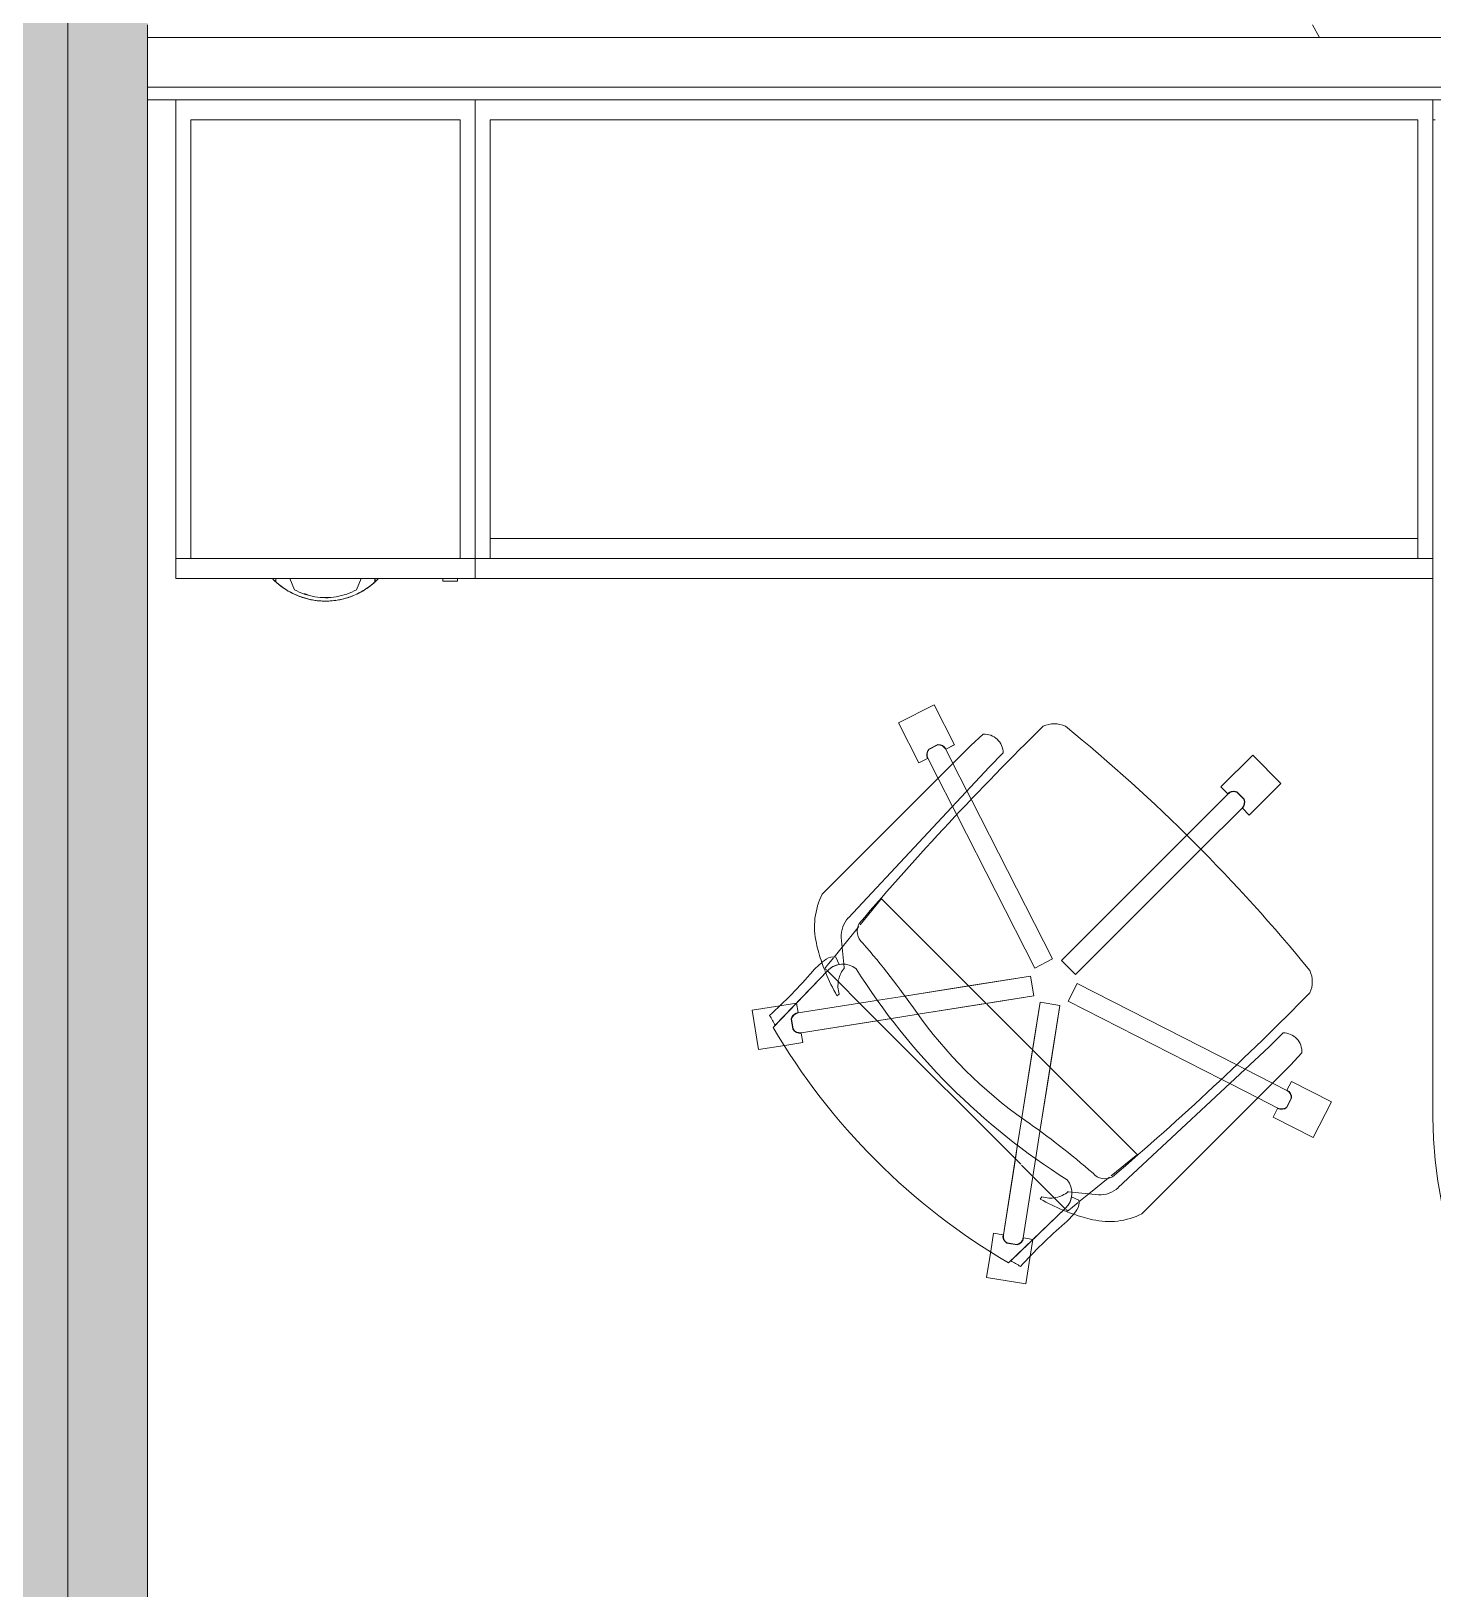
# Model space of a CAD drawing. Header units: inches. Extents: x 920 to 3122, y -545 to 2052.
# Drawn here: x 2492.9 to 2563.2, y 1709.9 to 1787.9 of the extents above; entities that cross this region are included whole.
import ezdxf

# ---------------------------------------------------------------- set-up
doc = ezdxf.new("R2010")
doc.units = ezdxf.units.IN
doc.header["$MEASUREMENT"] = 0
for name, color, linetype, lineweight in [('A-DETL', 90, 'Continuous', 9), ('A-DETL-GENF', 92, 'Continuous', 9), ('A-WALL', 113, 'Continuous', 13), ('A-WALL-PATT', 111, 'Continuous', 13), ('I-FURN', 30, 'Continuous', 9), ('I-FURN-PNLS', 30, 'Continuous', 9), ('I-WALL', 2, 'Continuous', 13)]:
    doc.layers.add(name, color=color, linetype=linetype, lineweight=lineweight)
pattern_1 = [(0, (1837.652, 0), (30.72, 7.68), [1.267, -21.773, 1.267, -21.773, -122.88]), (0, (1837.652, 0), (30.72, 7.68), [-46.08, 1.267, -44.813, 1.267, -21.773, -53.76]), (0, (1837.652, 0), (30.72, 7.68), [-115.2, 1.267, -14.093, 1.267, -37.133]), (120, (1849.172, 3.84), (-22.011075, 22.7643), [1.267, -21.773, 1.267, -21.773, -122.88]), (120, (1849.172, 3.84), (-22.011075, 22.7643), [-46.08, 1.267, -44.813, 1.267, -21.773, -53.76]), (120, (1849.172, 3.84), (-22.011075, 22.7643), [-115.2, 1.267, -14.093, 1.267, -37.133]), (240, (1853.012, 19.2), (-8.708925, -30.4443), [1.267, -21.773, 1.267, -21.773, -122.88]), (240, (1853.012, 19.2), (-8.708925, -30.4443), [-46.08, 1.267, -44.813, 1.267, -21.773, -53.76]), (240, (1853.012, 19.2), (-8.708925, -30.4443), [-115.2, 1.267, -14.093, 1.267, -37.133])]

# ---------------------------------------------------------------- blocks, each defined once
blk = doc.blocks.new('Zira Wksta 12 - Type 1-7446629-Level 07  POWER _ SIGNAL')
at = {"layer": 'I-FURN'}
for p, q in [((-24.173, 93.98), (-24, 93.98)), ((-24.173, 93.98), (-24, 93.98)), ((-24.173, 93.98), (-24, 93.98)), ((-24, 93.987), (-24.167, 93.987)), ((-24, 93.987), (-24.167, 93.987)), ((-24, 93.987), (-24.167, 93.987)), ((-24, 94.104), (-24, 94.157)), ((-24, 94.157), (-24, 94.114)), ((-24, 94.104), (-24, 94.157)), ((-24, 94.157), (-24, 94.114)), ((-24, 94.104), (-24, 94.157)), ((-24, 94.157), (-24, 94.114)), ((-24, 94.114), (-24, 94.012)), ((-24, 94.114), (-24, 94.012)), ((-24, 94.114), (-24, 94.012)), ((-24, 94.012), (-24, 94.104)), ((-24, 94.012), (-24, 94.104)), ((-24, 94.059), (-24, 94.104)), ((-24, 94.012), (-24, 94.059)), ((-24, 93.98), (-24, 94.012)), ((-24, 94.012), (-24, 93.987)), ((-24, 93.98), (-24, 94.012)), ((-24, 94.012), (-24, 93.987)), ((-24, 93.98), (-24, 94.012)), ((-24, 94.012), (-24, 93.987)), ((-24, 93.98), (-24, 93.291)), ((-24, 93.639), (-24, 93.98)), ((-24, 93.98), (-24, 93.291)), ((-24, 93.639), (-24, 93.98)), ((-24, 93.98), (-24, 93.636)), ((-24, 93.639), (-24, 93.98)), ((-24.561, 93.059), (-24.281, 93.175)), ((-24.561, 93.059), (-24.281, 93.175)), ((-24.561, 93.059), (-24.281, 93.175)), ((-24.281, 93.175), (-24, 93.291)), ((-24.281, 93.175), (-24, 93.291)), ((-24.281, 93.175), (-24, 93.291)), ((-24, 93.291), (-24, 93.636)), ((-24, 93.291), (-24, 93.636)), ((-24, 93.636), (-24, 93.291)), ((-24, 93.291), (-24, 93.636)), ((-24.281, 89.825), (-24.561, 89.941)), ((-24.281, 89.825), (-24.561, 89.941)), ((-24.561, 89.941), (-24.281, 89.825)), ((-24.281, 89.825), (-24.561, 89.941)), ((-24, 89.709), (-24.281, 89.825)), ((-24, 89.709), (-24.281, 89.825)), ((-24.281, 89.825), (-24, 89.709)), ((-24, 89.709), (-24.281, 89.825)), ((-24, 89.02), (-24.173, 89.02)), ((-24, 89.02), (-24.173, 89.02)), ((-24, 89.02), (-24.173, 89.02)), ((-24.167, 89.013), (-24, 89.013)), ((-24.167, 89.013), (-24, 89.013)), ((-24.167, 89.013), (-24, 89.013)), ((-24, 89.364), (-24, 89.709)), ((-24, 89.709), (-24, 89.02)), ((-24, 89.364), (-24, 89.709)), ((-24, 89.709), (-24, 89.02)), ((-24, 89.364), (-24, 89.709)), ((-24, 89.709), (-24, 89.02)), ((-24, 89.02), (-24, 89.361)), ((-24, 89.02), (-24, 89.361)), ((-24, 89.02), (-24, 89.361)), ((-24, 88.988), (-24, 89.02)), ((-24, 88.988), (-24, 89.02)), ((-24, 88.988), (-24, 89.02)), ((-24, 89.013), (-24, 88.988)), ((-24, 89.013), (-24, 88.988)), ((-24, 89.013), (-24, 88.988)), ((-24, 88.988), (-24, 88.886)), ((-24, 88.896), (-24, 88.988)), ((-24, 88.988), (-24, 88.886)), ((-24, 88.896), (-24, 88.988)), ((-24, 88.988), (-24, 88.952)), ((-24, 88.941), (-24, 88.988)), ((-24, 88.952), (-24, 88.886)), ((-24, 88.896), (-24, 88.941)), ((-24, 88.843), (-24, 88.896)), ((-24, 88.843), (-24, 88.896)), ((-24, 88.859), (-24, 88.896)), ((-24, 88.886), (-24, 88.843)), ((-24, 88.886), (-24, 88.843)), ((-24, 88.886), (-24, 88.869)), ((-24, 88.869), (-24, 88.855)), ((-24, 88.848), (-24, 88.859)), ((-24, 88.855), (-24, 88.846)), ((-24, 88.843), (-24, 88.848)), ((-24, 88.846), (-24, 88.843)), ((-45.633, 70.112), (-47.609, 69.799)), ((-45.633, 70.112), (-47.609, 69.799)), ((-47.609, 69.799), (-47.399, 68.471)), ((-47.609, 69.799), (-47.399, 68.471)), ((-45.415, 68.734), (-45.633, 70.112)), ((-45.415, 68.734), (-45.633, 70.112)), ((-43.651, 66.325), (-46.501, 69.06)), ((-46.394, 68.957), (-43.651, 66.325)), ((-45.281, 67.89), (-45.415, 68.734)), ((-45.281, 67.89), (-45.415, 68.734)), ((-47.399, 68.471), (-47.257, 67.577)), ((-47.399, 68.471), (-47.257, 67.577)), ((-46.583, 68.074), (-46.075, 68.154)), ((-46.583, 68.074), (-46.075, 68.154)), ((-46.081, 68.143), (-46.575, 68.065)), ((-46.081, 68.143), (-46.575, 68.065)), ((-47.257, 67.577), (-46.78, 67.652)), ((-47.257, 67.577), (-46.78, 67.652)), ((-46.763, 67.655), (-46.161, 63.855)), ((-46.763, 67.655), (-46.047, 63.134)), ((-45.287, 64.729), (-45.775, 67.812)), ((-45.137, 63.781), (-45.775, 67.812)), ((-45.759, 67.814), (-45.282, 67.89)), ((-45.759, 67.814), (-45.282, 67.89)), ((-43.573, 66.443), (-43.625, 66.391)), ((-43.412, 66.366), (-43.543, 66.473)), ((-32.372, 59.148), (-39.824, 66.601)), ((-44.221, 65.795), (-45.287, 64.729)), ((-44.911, 65.864), (-44.829, 65.748)), ((-43.686, 66.33), (-44.221, 65.795)), ((-43.008, 66.039), (-43.404, 66.36)), ((-43.344, 65.751), (-42.982, 65.92)), ((-43.337, 65.512), (-41.988, 65.655)), ((-42.471, 65.604), (-42.972, 66.01)), ((-41.503, 64.82), (-42.471, 65.604)), ((-43.495, 65.495), (-43.337, 65.512)), ((-41.444, 64.772), (-41.503, 64.82)), ((-41.002, 65.293), (-33.448, 58.237)), ((-45.287, 64.729), (-46.161, 63.855)), ((-45.137, 63.781), (-45.287, 64.729)), ((-40.105, 63.688), (-41.358, 64.703)), ((-46.161, 63.855), (-53.093, 56.923)), ((-46.161, 63.855), (-46.047, 63.134)), ((-44.93, 62.472), (-45.137, 63.781)), ((-44.93, 62.472), (-45.137, 63.781)), ((-44.422, 59.265), (-40.049, 63.638)), ((-40.046, 63.641), (-40.105, 63.688)), ((-46.047, 63.134), (-45.835, 61.796)), ((-46.047, 63.134), (-45.835, 61.796)), ((-44.422, 59.265), (-44.93, 62.472)), ((-43.93, 56.159), (-44.93, 62.472)), ((-31.233, 62.774), (-33.237, 61.753)), ((-31.233, 62.774), (-33.237, 61.753)), ((-30.325, 60.992), (-31.233, 62.774)), ((-30.325, 60.992), (-31.233, 62.774)), ((-45.835, 61.796), (-45.296, 58.391)), ((-45.835, 61.796), (-44.917, 56.003)), ((-33.237, 61.753), (-33.018, 61.323)), ((-33.237, 61.753), (-33.018, 61.323)), ((-33.01, 61.308), (-34.018, 60.794)), ((-33.01, 61.308), (-34.018, 60.794)), ((-32.336, 60.809), (-32.563, 61.255)), ((-32.336, 60.809), (-32.563, 61.255)), ((-32.557, 61.266), (-32.323, 60.808)), ((-32.557, 61.266), (-32.323, 60.808)), ((-32.329, 59.971), (-30.325, 60.992)), ((-32.329, 59.971), (-30.325, 60.992)), ((-34.018, 60.794), (-35.421, 60.079)), ((-34.018, 60.794), (-35.421, 60.079)), ((-33.274, 60.051), (-32.556, 60.416)), ((-33.274, 60.051), (-32.556, 60.416)), ((-32.549, 60.401), (-32.338, 59.987)), ((-32.549, 60.401), (-32.329, 59.971)), ((-35.851, 59.86), (-43.522, 55.951)), ((-35.851, 59.86), (-43.522, 55.951)), ((-35.421, 60.079), (-35.851, 59.86)), ((-35.421, 60.079), (-35.851, 59.86)), ((-35.095, 59.123), (-34.643, 59.353)), ((-35.095, 59.123), (-34.643, 59.353)), ((-34.643, 59.353), (-33.274, 60.051)), ((-34.643, 59.353), (-33.274, 60.051)), ((-32.338, 59.987), (-32.329, 59.971)), ((-45.296, 58.391), (-44.422, 59.265)), ((-43.93, 56.159), (-44.422, 59.265)), ((-43.068, 55.06), (-35.095, 59.123)), ((-43.068, 55.06), (-35.095, 59.123)), ((-31.802, 58.537), (-32.372, 59.148)), ((-59.037, 58.371), (-59.35, 56.395)), ((-59.037, 58.371), (-59.35, 56.395)), ((-57.709, 58.16), (-59.037, 58.371)), ((-57.709, 58.16), (-59.037, 58.371)), ((-56.815, 58.019), (-57.709, 58.16)), ((-56.815, 58.019), (-57.709, 58.16)), ((-56.891, 57.542), (-56.815, 58.019)), ((-56.891, 57.542), (-56.815, 58.019)), ((-47.593, 56.094), (-45.332, 58.354)), ((-45.296, 58.391), (-44.917, 56.003)), ((-33.448, 58.237), (-32.741, 57.53)), ((-58.298, 57.263), (-55.563, 54.413)), ((-55.563, 54.413), (-58.195, 57.155)), ((-57.392, 56.837), (-57.312, 57.345)), ((-57.392, 56.837), (-57.312, 57.345)), ((-57.303, 57.337), (-57.381, 56.843)), ((-57.303, 57.337), (-57.381, 56.843)), ((-53.093, 56.923), (-56.893, 57.525)), ((-52.373, 56.809), (-56.893, 57.525)), ((-59.35, 56.395), (-57.972, 56.177)), ((-59.35, 56.395), (-57.972, 56.177)), ((-57.128, 56.044), (-57.052, 56.52)), ((-57.128, 56.044), (-57.052, 56.52)), ((-57.05, 56.537), (-53.967, 56.049)), ((-57.05, 56.537), (-53.02, 55.899)), ((-53.399, 56.617), (-53.967, 56.049)), ((-53.093, 56.923), (-53.362, 56.654)), ((-52.373, 56.809), (-53.093, 56.923)), ((-51.034, 56.597), (-52.373, 56.809)), ((-51.034, 56.597), (-52.373, 56.809)), ((-47.629, 56.058), (-51.034, 56.597)), ((-45.241, 55.679), (-51.034, 56.597)), ((-57.972, 56.177), (-57.128, 56.043)), ((-57.972, 56.177), (-57.128, 56.043)), ((-54.986, 55.591), (-55.102, 55.672)), ((-53.967, 56.049), (-55.033, 54.983)), ((-53.967, 56.049), (-53.02, 55.899)), ((-53.02, 55.899), (-51.71, 55.691)), ((-53.02, 55.899), (-51.71, 55.691)), ((-51.71, 55.691), (-48.503, 55.184)), ((-51.71, 55.691), (-45.397, 54.692)), ((-48.503, 55.184), (-47.629, 56.058)), ((-45.241, 55.679), (-47.629, 56.058)), ((-45.397, 54.692), (-45.241, 55.679)), ((-45.397, 54.692), (-45.241, 55.679)), ((-44.917, 56.003), (-43.93, 56.159)), ((-44.917, 56.003), (-43.93, 56.159)), ((-43.522, 55.951), (-43.068, 55.06)), ((-43.522, 55.951), (-43.068, 55.06)), ((-55.033, 54.983), (-55.569, 54.447)), ((-52.876, 50.811), (-48.503, 55.184)), ((-48.503, 55.184), (-45.397, 54.692)), ((-55.711, 54.305), (-55.605, 54.174)), ((-55.629, 54.387), (-55.681, 54.335)), ((-55.598, 54.166), (-55.277, 53.769)), ((-55.158, 53.744), (-54.99, 54.106)), ((-54.894, 52.75), (-54.75, 54.098)), ((-54.75, 54.098), (-54.734, 54.257)), ((-45.19, 54.284), (-49.098, 46.613)), ((-45.19, 54.284), (-49.098, 46.613)), ((-44.299, 53.83), (-45.19, 54.284)), ((-44.299, 53.83), (-45.19, 54.284)), ((-43.14, 54.609), (-43.847, 53.902)), ((-43.14, 54.609), (-43.847, 53.902)), ((-43.847, 53.902), (-37.604, 47.658)), ((-43.847, 53.902), (-37.604, 47.658)), ((-36.897, 48.366), (-43.14, 54.609)), ((-36.897, 48.366), (-43.14, 54.609)), ((-55.248, 53.734), (-54.842, 53.233)), ((-54.842, 53.233), (-54.058, 52.265)), ((-48.361, 45.856), (-44.299, 53.83)), ((-48.361, 45.856), (-44.299, 53.83)), ((-47.475, 44.21), (-54.531, 51.764)), ((-54.058, 52.265), (-54.01, 52.205)), ((-53.941, 52.12), (-52.927, 50.867)), ((-52.927, 50.867), (-52.879, 50.808)), ((-55.839, 50.586), (-48.386, 43.133)), ((-37.604, 47.658), (-35.505, 45.559)), ((-37.604, 47.658), (-35.505, 45.559)), ((-34.798, 46.266), (-36.897, 48.366)), ((-34.798, 46.266), (-36.897, 48.366)), ((-49.318, 46.182), (-50.032, 44.779)), ((-49.318, 46.182), (-50.032, 44.779)), ((-49.098, 46.613), (-49.318, 46.182)), ((-49.098, 46.613), (-49.318, 46.182)), ((-34.444, 46.62), (-34.786, 46.278)), ((-34.444, 46.62), (-34.786, 46.278)), ((-32.853, 45.029), (-34.444, 46.62)), ((-32.853, 45.029), (-34.444, 46.62)), ((-49.289, 44.036), (-48.591, 45.405)), ((-49.289, 44.036), (-48.591, 45.405)), ((-48.591, 45.405), (-48.361, 45.856)), ((-48.591, 45.405), (-48.361, 45.856)), ((-35.517, 45.547), (-35.858, 45.206)), ((-35.517, 45.547), (-35.858, 45.206)), ((-35.063, 45.471), (-34.709, 45.824)), ((-35.063, 45.471), (-34.709, 45.824)), ((-34.697, 45.822), (-35.061, 45.459)), ((-34.697, 45.822), (-35.061, 45.459)), ((-50.032, 44.779), (-50.546, 43.772)), ((-50.032, 44.779), (-50.546, 43.772)), ((-35.858, 45.206), (-34.267, 43.615)), ((-35.858, 45.206), (-34.267, 43.615)), ((-34.267, 43.615), (-32.853, 45.029)), ((-34.267, 43.615), (-32.853, 45.029)), ((-50.991, 43.999), (-52.013, 41.994)), ((-50.991, 43.999), (-52.013, 41.994)), ((-50.561, 43.78), (-50.991, 43.999)), ((-50.561, 43.78), (-50.991, 43.999)), ((-49.655, 43.318), (-49.289, 44.036)), ((-49.655, 43.318), (-49.289, 44.036)), ((-46.768, 43.503), (-47.475, 44.21)), ((-50.046, 43.085), (-50.504, 43.319)), ((-50.046, 43.085), (-50.504, 43.319)), ((-50.493, 43.325), (-50.048, 43.098)), ((-50.493, 43.325), (-50.048, 43.098)), ((-50.231, 41.086), (-49.209, 43.091)), ((-50.231, 41.086), (-49.209, 43.091)), ((-49.209, 43.091), (-49.64, 43.31)), ((-49.209, 43.091), (-49.64, 43.31)), ((-48.386, 43.133), (-47.775, 42.563)), ((-52.013, 41.994), (-50.231, 41.086)), ((-52.013, 41.994), (-50.231, 41.086))]:
    blk.add_line(p, q, dxfattribs=at)
at = {"layer": 'I-FURN', "flags": 128}
for points in [[(-24, 93.291), (-24.281, 93.175), (-24.561, 93.059)], [(-24, 93.291), (-24.281, 93.175), (-24.561, 93.059)], [(-24, 93.291), (-24.281, 93.175), (-24.561, 93.059)], [(-24.561, 89.941), (-24.281, 89.825), (-24, 89.709)], [(-24.561, 89.941), (-24.281, 89.825), (-24, 89.709)]]:
    blk.add_lwpolyline(points, dxfattribs=at)
at = {"layer": 'I-FURN'}
for centre, radius, start, end in [((-21.447, 91.5), 3.685, 137.02895, 137.70289), ((-21.447, 91.5), 3.685, 137.02895, 137.70289), ((-21.447, 91.5), 3.685, 137.02895, 137.70289), ((-21.447, 91.5), 3.685, 137.03852, 137.56704), ((-21.447, 91.5), 3.685, 137.03852, 137.56704), ((-21.447, 91.5), 3.685, 137.03852, 137.56704), ((-21.447, 91.5), 3.685, 222.29711, 222.97105), ((-21.447, 91.5), 3.685, 222.29711, 222.97105), ((-21.447, 91.5), 3.685, 222.29711, 222.97105), ((-21.447, 91.5), 3.685, 222.43296, 222.96148), ((-21.447, 91.5), 3.685, 222.43296, 222.96148), ((-21.447, 91.5), 3.685, 222.43296, 222.96148), ((-29.906, 40.669), 32.885, 120.30746, 149.69597), ((-29.599, 40.358), 33.165, 119.44776, 120.42343), ((-25.848, 87.609), 27.198, 222.48818, 229.01435), ((-46.379, 67.722), 0.407, 120.16515, 189.83485), ((-46.379, 67.722), 0.407, 148.03303, 189.83485), ((-46.362, 67.719), 0.406, 121.61986, 189), ((-46.362, 67.719), 0.406, 121.61986, 162.04795), ((-46.379, 67.722), 0.407, 120.16515, 148.03303), ((-46.177, 67.748), 0.406, 62.90411, 76.38014), ((-46.177, 67.748), 0.406, 9, 76.38014), ((-46.161, 67.756), 0.407, 22.09909, 77.83485), ((-46.161, 67.756), 0.407, 8.16515, 77.83485), ((-46.177, 67.748), 0.406, 22.47603, 62.90411), ((-46.362, 67.719), 0.406, 162.04795, 189), ((-46.177, 67.748), 0.406, 9, 22.47603), ((-46.161, 67.756), 0.407, 8.16515, 22.09909), ((-40.114, 57.534), 9.612, 112.2631, 119.93341), ((-40.114, 57.534), 9.612, 111.63933, 112.07299), ((-46.139, 64.255), 3.739, 35.09358, 49.01435), ((-40.114, 57.534), 9.612, 108.99641, 111.49061), ((-40.114, 57.534), 9.612, 103.04781, 108.99641), ((-43.581, 66.052), 0.613, 347.54268, 35.09358), ((-41.464, 63.358), 3.634, 63.17893, 103.04781), ((-44.403, 64.433), 1.382, 79.01874, 107.94966), ((-44.403, 64.433), 1.382, 50.08783, 77.4248), ((-44.381, 65.565), 1.054, 10.20015, 46.17861), ((-44.381, 65.565), 1.054, 320.95537, 46.17861), ((-41.937, 64.271), 1.385, 47.80127, 92.10784), ((-25.52, 36.282), 33.832, 122.22846, 147.77154), ((-41.678, 64.088), 0.763, 59.23375, 140.76625), ((-70.246, 97.016), 42.842, 304.97666, 310.76994), ((-140.947, -52.03), 153.519, 44.47495, 49.52132), ((-32.965, 43.727), 22.194, 124.97666, 145.02334), ((-32.828, 60.963), 0.407, 48.16515, 117.83485), ((-32.828, 60.963), 0.407, 48.16515, 117.83485), ((-32.826, 60.946), 0.406, 90.04795, 117), ((-32.826, 60.946), 0.406, 49.61986, 117), ((-32.826, 60.946), 0.406, 49.61986, 90.04795), ((-32.741, 60.778), 0.406, 297, 4.38014), ((-32.741, 60.778), 0.406, 297, 310.47603), ((-32.728, 60.766), 0.407, 296.16515, 5.83485), ((-32.728, 60.766), 0.407, 296.16515, 5.83485), ((-32.741, 60.778), 0.406, 310.47603, 350.90411), ((-32.741, 60.778), 0.406, 350.90411, 4.38014), ((-32.756, 58.485), 0.956, 270.89014, 3.10986), ((-29.596, 40.361), 33.165, 149.57657, 150.55224), ((-56.96, 57.141), 0.407, 80.16515, 149.83485), ((-56.96, 57.141), 0.407, 80.16515, 149.83485), ((-56.957, 57.124), 0.406, 81, 148.38014), ((-56.957, 57.124), 0.406, 107.95205, 148.38014), ((-56.957, 57.124), 0.406, 81, 107.95205), ((-76.847, 36.61), 27.198, 40.98565, 47.51182), ((-56.995, 56.923), 0.407, 192.16515, 206.09909), ((-56.995, 56.923), 0.407, 192.16515, 261.83485), ((-56.986, 56.938), 0.406, 193.61986, 261), ((-56.986, 56.938), 0.406, 193.61986, 261), ((-56.995, 56.923), 0.407, 206.09909, 220.03303), ((-56.995, 56.923), 0.407, 220.03303, 261.83485), ((-86.254, 81.008), 42.842, 319.23006, 325.02334), ((-46.772, 50.876), 9.612, 150.06659, 157.5379), ((-53.671, 55.165), 1.382, 162.05034, 176.5158), ((-32.593, 54.971), 1.314, 335.04325, 24.95675), ((-53.671, 55.165), 1.382, 176.5158, 190.98126), ((-53.671, 55.165), 1.382, 192.5752, 205.44672), ((-53.494, 56.9), 3.739, 220.98565, 234.90642), ((-46.772, 50.876), 9.612, 161.00359, 166.95219), ((-46.772, 50.876), 9.612, 158.50939, 161.00359), ((-46.772, 50.876), 9.612, 157.92701, 158.36067), ((-54.803, 55.143), 1.054, 223.82139, 259.79985), ((-54.803, 55.143), 1.054, 223.82139, 309.04463), ((-53.671, 55.165), 1.382, 205.44672, 219.91217), ((-97.293, 108.055), 84.963, 309.14745, 320.85255), ((-55.291, 54.343), 0.613, 234.90642, 282.45732), ((-52.596, 52.226), 3.634, 166.95219, 206.82107), ((-53.509, 52.699), 1.385, 177.89216, 222.19873), ((-53.326, 52.44), 0.763, 129.23375, 210.76625), ((62.792, 151.709), 153.519, 220.47868, 225.52505), ((-35.085, 45.979), 0.406, 31.52397, 45), ((-35.085, 45.979), 0.406, 337.61986, 45), ((-35.069, 45.987), 0.407, 31.90091, 45.83485), ((-35.069, 45.987), 0.407, 336.16515, 45.83485), ((-35.085, 45.979), 0.406, 351.09589, 31.52397), ((-35.069, 45.987), 0.407, 336.16515, 31.90091), ((-35.225, 45.831), 0.407, 224.16515, 293.83485), ((-35.225, 45.831), 0.407, 224.16515, 293.83485), ((-35.217, 45.847), 0.406, 225, 238.47603), ((-35.217, 45.847), 0.406, 225, 292.38014), ((-35.217, 45.847), 0.406, 238.47603, 278.90411), ((-35.217, 45.847), 0.406, 278.90411, 292.38014), ((-35.085, 45.979), 0.406, 337.61986, 351.09589), ((-50.201, 43.59), 0.407, 152.16515, 221.83485), ((-50.201, 43.59), 0.407, 152.16515, 221.83485), ((-50.184, 43.588), 0.406, 153, 220.38014), ((-50.184, 43.588), 0.406, 153, 169.97793), ((-50.184, 43.588), 0.406, 169.97793, 206.90411), ((-50.184, 43.588), 0.406, 206.90411, 220.38014), ((-50.017, 43.503), 0.406, 265.61986, 333), ((-50.017, 43.503), 0.406, 265.61986, 319.52397), ((-50.005, 43.49), 0.407, 264.16515, 333.83485), ((-50.005, 43.49), 0.407, 264.16515, 333.83485), ((-50.017, 43.503), 0.406, 319.52397, 333), ((-47.723, 43.518), 0.956, 266.89014, 359.10986), ((-44.209, 43.355), 1.314, 245.04325, 294.95675)]:
    blk.add_arc(centre, radius, start, end, dxfattribs=at)
for points, knots in [([(-24.173, 89.02), (-24.325, 89.187), (-24.598, 89.55), (-24.903, 90.161), (-25.09, 90.818), (-25.174, 91.727), (-25.004, 92.635), (-24.599, 93.45), (-24.325, 93.813), (-24.173, 93.98)], [0, 0, 0, 0, 0.125, 0.25, 0.375, 0.5, 0.75, 0.875, 1, 1, 1, 1]), ([(-24.173, 89.02), (-24.325, 89.187), (-24.598, 89.55), (-24.903, 90.161), (-25.09, 90.818), (-25.174, 91.727), (-25.004, 92.635), (-24.599, 93.45), (-24.325, 93.813), (-24.173, 93.98)], [0, 0, 0, 0, 0.125, 0.25, 0.375, 0.5, 0.75, 0.875, 1, 1, 1, 1]), ([(-24, 94.157), (-24.001, 94.157), (-24.002, 94.156), (-24.004, 94.153), (-24.007, 94.151), (-24.009, 94.149), (-24.012, 94.145), (-24.016, 94.142), (-24.019, 94.139), (-24.023, 94.135), (-24.027, 94.131), (-24.032, 94.127), (-24.041, 94.118), (-24.048, 94.11), (-24.055, 94.104)], [0, 0, 0, 0, 0.125, 0.1875, 0.25, 0.3125, 0.375, 0.4375, 0.5, 0.5625, 0.625, 0.6875, 0.75, 1, 1, 1, 1]), ([(-24, 94.157), (-24.001, 94.157), (-24.002, 94.156), (-24.004, 94.153), (-24.007, 94.151), (-24.009, 94.149), (-24.012, 94.145), (-24.016, 94.142), (-24.019, 94.139), (-24.023, 94.135), (-24.027, 94.131), (-24.032, 94.127), (-24.041, 94.118), (-24.048, 94.11), (-24.055, 94.104)], [0, 0, 0, 0, 0.125, 0.1875, 0.25, 0.3125, 0.375, 0.4375, 0.5, 0.5625, 0.625, 0.6875, 0.75, 1, 1, 1, 1]), ([(-24, 94.157), (-24.001, 94.157), (-24.002, 94.156), (-24.004, 94.153), (-24.007, 94.151), (-24.009, 94.149), (-24.012, 94.145), (-24.016, 94.142), (-24.019, 94.139), (-24.023, 94.135), (-24.027, 94.131), (-24.032, 94.127), (-24.041, 94.118), (-24.048, 94.11), (-24.055, 94.104)], [0, 0, 0, 0, 0.125, 0.1875, 0.25, 0.3125, 0.375, 0.4375, 0.5, 0.5625, 0.625, 0.6875, 0.75, 1, 1, 1, 1]), ([(-24.045, 94.114), (-24.039, 94.119), (-24.031, 94.127), (-24.021, 94.137), (-24.016, 94.142), (-24.012, 94.146), (-24.009, 94.149), (-24.007, 94.151), (-24.004, 94.153), (-24.003, 94.155), (-24.001, 94.156), (-24, 94.157), (-24, 94.157)], [0, 0, 0, 0, 0.25, 0.375, 0.5, 0.5625, 0.625, 0.6875, 0.75, 0.8125, 0.875, 1, 1, 1, 1]), ([(-24.045, 94.114), (-24.039, 94.119), (-24.031, 94.127), (-24.021, 94.137), (-24.016, 94.142), (-24.012, 94.146), (-24.009, 94.149), (-24.007, 94.151), (-24.004, 94.153), (-24.003, 94.155), (-24.001, 94.156), (-24, 94.157), (-24, 94.157)], [0, 0, 0, 0, 0.25, 0.375, 0.5, 0.5625, 0.625, 0.6875, 0.75, 0.8125, 0.875, 1, 1, 1, 1]), ([(-24.045, 94.114), (-24.039, 94.119), (-24.031, 94.127), (-24.021, 94.137), (-24.016, 94.142), (-24.012, 94.146), (-24.009, 94.149), (-24.007, 94.151), (-24.004, 94.153), (-24.003, 94.155), (-24.001, 94.156), (-24, 94.157), (-24, 94.157)], [0, 0, 0, 0, 0.25, 0.375, 0.5, 0.5625, 0.625, 0.6875, 0.75, 0.8125, 0.875, 1, 1, 1, 1]), ([(-24.672, 93.283), (-24.727, 93.183), (-24.791, 93.055), (-24.846, 92.924), (-24.856, 92.898)], [0.15936451, 0.15936451, 0.15936451, 0.15936451, 0.22222222, 0.23762024, 0.23762024, 0.23762024, 0.23762024]), ([(-24.672, 93.283), (-24.727, 93.183), (-24.791, 93.055), (-24.846, 92.924), (-24.856, 92.898)], [0.15936451, 0.15936451, 0.15936451, 0.15936451, 0.22222222, 0.23762024, 0.23762024, 0.23762024, 0.23762024]), ([(-24.672, 93.283), (-24.727, 93.183), (-24.791, 93.055), (-24.846, 92.924), (-24.856, 92.898)], [0.15936451, 0.15936451, 0.15936451, 0.15936451, 0.22222222, 0.23762024, 0.23762024, 0.23762024, 0.23762024]), ([(-24.948, 92.649), (-24.975, 92.567), (-25.01, 92.445), (-25.04, 92.321), (-25.049, 92.28)], [0.28630853, 0.28630853, 0.28630853, 0.28630853, 0.33333333, 0.3562762, 0.3562762, 0.3562762, 0.3562762]), ([(-24.948, 92.649), (-24.975, 92.567), (-25.01, 92.445), (-25.04, 92.321), (-25.049, 92.28)], [0.28630853, 0.28630853, 0.28630853, 0.28630853, 0.33333333, 0.3562762, 0.3562762, 0.3562762, 0.3562762]), ([(-24.948, 92.649), (-24.975, 92.567), (-25.01, 92.445), (-25.04, 92.321), (-25.049, 92.28)], [0.28630853, 0.28630853, 0.28630853, 0.28630853, 0.33333333, 0.3562762, 0.3562762, 0.3562762, 0.3562762]), ([(-25.096, 92.017), (-25.106, 91.946), (-25.12, 91.819), (-25.127, 91.692), (-25.128, 91.636)], [0.40508035, 0.40508035, 0.40508035, 0.40508035, 0.44444444, 0.47528756, 0.47528756, 0.47528756, 0.47528756]), ([(-25.096, 92.017), (-25.106, 91.946), (-25.12, 91.819), (-25.127, 91.692), (-25.128, 91.636)], [0.40508035, 0.40508035, 0.40508035, 0.40508035, 0.44444444, 0.47528756, 0.47528756, 0.47528756, 0.47528756]), ([(-25.096, 92.017), (-25.106, 91.946), (-25.12, 91.819), (-25.127, 91.692), (-25.128, 91.636)], [0.40508035, 0.40508035, 0.40508035, 0.40508035, 0.44444444, 0.47528756, 0.47528756, 0.47528756, 0.47528756]), ([(-25.048, 90.72), (-25.04, 90.679), (-25.009, 90.552), (-24.976, 90.423), (-24.95, 90.336)], [0.64373131, 0.64373131, 0.64373131, 0.64373131, 0.66666667, 0.71591001, 0.71591001, 0.71591001, 0.71591001]), ([(-25.048, 90.72), (-25.04, 90.679), (-25.009, 90.552), (-24.976, 90.423), (-24.95, 90.336)], [0.64373131, 0.64373131, 0.64373131, 0.64373131, 0.66666667, 0.71591001, 0.71591001, 0.71591001, 0.71591001]), ([(-25.048, 90.72), (-25.04, 90.679), (-25.009, 90.552), (-24.976, 90.423), (-24.95, 90.336)], [0.64373131, 0.64373131, 0.64373131, 0.64373131, 0.66666667, 0.71591001, 0.71591001, 0.71591001, 0.71591001]), ([(-24.857, 90.102), (-24.808, 89.982), (-24.751, 89.851), (-24.678, 89.729), (-24.671, 89.718)], [0.76239192, 0.76239192, 0.76239192, 0.76239192, 0.83333333, 0.84070579, 0.84070579, 0.84070579, 0.84070579]), ([(-24.857, 90.102), (-24.808, 89.982), (-24.751, 89.851), (-24.678, 89.729), (-24.671, 89.718)], [0.76239192, 0.76239192, 0.76239192, 0.76239192, 0.83333333, 0.84070579, 0.84070579, 0.84070579, 0.84070579]), ([(-24.857, 90.102), (-24.808, 89.982), (-24.751, 89.851), (-24.678, 89.729), (-24.671, 89.718)], [0.76239192, 0.76239192, 0.76239192, 0.76239192, 0.83333333, 0.84070579, 0.84070579, 0.84070579, 0.84070579]), ([(-24.055, 88.896), (-24.048, 88.89), (-24.039, 88.881), (-24.029, 88.871), (-24.023, 88.865), (-24.019, 88.861), (-24.016, 88.858), (-24.012, 88.855), (-24.009, 88.851), (-24.007, 88.849), (-24.004, 88.847), (-24.002, 88.844), (-24.001, 88.843), (-24, 88.843)], [0, 0, 0, 0, 0.25, 0.375, 0.4375, 0.5, 0.5625, 0.625, 0.6875, 0.75, 0.8125, 0.875, 1, 1, 1, 1]), ([(-24.055, 88.896), (-24.048, 88.89), (-24.039, 88.881), (-24.029, 88.871), (-24.023, 88.865), (-24.019, 88.861), (-24.016, 88.858), (-24.012, 88.855), (-24.009, 88.851), (-24.007, 88.849), (-24.004, 88.847), (-24.002, 88.844), (-24.001, 88.843), (-24, 88.843)], [0, 0, 0, 0, 0.25, 0.375, 0.4375, 0.5, 0.5625, 0.625, 0.6875, 0.75, 0.8125, 0.875, 1, 1, 1, 1]), ([(-24.055, 88.896), (-24.048, 88.89), (-24.039, 88.881), (-24.029, 88.871), (-24.023, 88.865), (-24.019, 88.861), (-24.016, 88.858), (-24.012, 88.855), (-24.009, 88.851), (-24.007, 88.849), (-24.004, 88.847), (-24.002, 88.844), (-24.001, 88.843), (-24, 88.843)], [0, 0, 0, 0, 0.25, 0.375, 0.4375, 0.5, 0.5625, 0.625, 0.6875, 0.75, 0.8125, 0.875, 1, 1, 1, 1]), ([(-24, 88.843), (-24, 88.843), (-24.001, 88.844), (-24.003, 88.845), (-24.004, 88.847), (-24.007, 88.849), (-24.009, 88.851), (-24.012, 88.854), (-24.015, 88.857), (-24.018, 88.86), (-24.021, 88.863), (-24.025, 88.867), (-24.032, 88.874), (-24.039, 88.881), (-24.045, 88.886)], [0, 0, 0, 0, 0.125, 0.1875, 0.25, 0.3125, 0.375, 0.4375, 0.5, 0.5625, 0.625, 0.6875, 0.75, 1, 1, 1, 1]), ([(-24, 88.843), (-24, 88.843), (-24.001, 88.844), (-24.003, 88.845), (-24.004, 88.847), (-24.007, 88.849), (-24.009, 88.851), (-24.012, 88.854), (-24.015, 88.857), (-24.018, 88.86), (-24.021, 88.863), (-24.025, 88.867), (-24.032, 88.874), (-24.039, 88.881), (-24.045, 88.886)], [0, 0, 0, 0, 0.125, 0.1875, 0.25, 0.3125, 0.375, 0.4375, 0.5, 0.5625, 0.625, 0.6875, 0.75, 1, 1, 1, 1]), ([(-24, 88.843), (-24, 88.843), (-24.001, 88.844), (-24.003, 88.845), (-24.004, 88.847), (-24.007, 88.849), (-24.009, 88.851), (-24.012, 88.854), (-24.015, 88.857), (-24.018, 88.86), (-24.021, 88.863), (-24.025, 88.867), (-24.032, 88.874), (-24.039, 88.881), (-24.045, 88.886)], [0, 0, 0, 0, 0.125, 0.1875, 0.25, 0.3125, 0.375, 0.4375, 0.5, 0.5625, 0.625, 0.6875, 0.75, 1, 1, 1, 1])]:
    blk.add_open_spline(points, degree=3, knots=knots, dxfattribs=at)
for points in [[(-24.883, 92.831), (-24.801, 93.043), (-24.599, 93.45), (-24.325, 93.813), (-24.173, 93.98)], [(-24.167, 93.987), (-24.303, 93.838), (-24.427, 93.678), (-24.537, 93.508)], [(-24.167, 93.987), (-24.303, 93.838), (-24.427, 93.678), (-24.537, 93.508)], [(-24.167, 93.987), (-24.303, 93.838), (-24.427, 93.678), (-24.537, 93.508)], [(-24.055, 94.104), (-24.069, 94.089), (-24.099, 94.059), (-24.129, 94.028), (-24.144, 94.012)], [(-24.055, 94.104), (-24.069, 94.089), (-24.099, 94.059), (-24.129, 94.028), (-24.144, 94.012)], [(-24.055, 94.104), (-24.069, 94.089), (-24.099, 94.059), (-24.129, 94.028), (-24.144, 94.012)], [(-24.143, 94.012), (-24.132, 94.024), (-24.11, 94.047), (-24.077, 94.082), (-24.055, 94.103), (-24.045, 94.114)], [(-24.143, 94.012), (-24.132, 94.024), (-24.11, 94.047), (-24.077, 94.082), (-24.055, 94.103), (-24.045, 94.114)], [(-24.143, 94.012), (-24.132, 94.024), (-24.11, 94.047), (-24.077, 94.082), (-24.055, 94.103), (-24.045, 94.114)], [(-24.561, 93.059), (-24.732, 92.742), (-24.969, 92.05), (-24.969, 90.951), (-24.732, 90.259), (-24.561, 89.941)], [(-24.561, 93.059), (-24.732, 92.742), (-24.969, 92.05), (-24.969, 91.317), (-24.91, 90.961)], [(-24.561, 93.059), (-24.732, 92.742), (-24.969, 92.05), (-24.969, 90.951), (-24.732, 90.259), (-24.561, 89.941)], [(-24.778, 92.564), (-24.719, 92.734), (-24.647, 92.9), (-24.561, 93.059)], [(-24.778, 92.564), (-24.719, 92.734), (-24.647, 92.9), (-24.561, 93.059)], [(-24.778, 92.564), (-24.719, 92.734), (-24.647, 92.9), (-24.561, 93.059)], [(-24.586, 93.431), (-24.616, 93.382), (-24.645, 93.333), (-24.672, 93.283)], [(-24.586, 93.431), (-24.616, 93.382), (-24.645, 93.333), (-24.672, 93.283)], [(-24.586, 93.431), (-24.616, 93.382), (-24.645, 93.333), (-24.672, 93.283)], [(-25.132, 91.5), (-25.132, 91.954), (-25.034, 92.4), (-24.883, 92.831)], [(-25.075, 92.144), (-25.083, 92.102), (-25.09, 92.06), (-25.096, 92.017)], [(-25.075, 92.144), (-25.083, 92.102), (-25.09, 92.06), (-25.096, 92.017)], [(-25.075, 92.144), (-25.083, 92.102), (-25.09, 92.06), (-25.096, 92.017)], [(-25.049, 92.28), (-25.056, 92.243), (-25.064, 92.207), (-25.071, 92.17)], [(-25.049, 92.28), (-25.056, 92.243), (-25.064, 92.207), (-25.071, 92.17)], [(-25.049, 92.28), (-25.056, 92.243), (-25.064, 92.207), (-25.071, 92.17)], [(-24.894, 92.802), (-24.912, 92.755), (-24.929, 92.708), (-24.945, 92.66)], [(-24.894, 92.802), (-24.912, 92.755), (-24.929, 92.708), (-24.945, 92.66)], [(-24.894, 92.802), (-24.912, 92.755), (-24.929, 92.708), (-24.945, 92.66)], [(-24.91, 92.039), (-24.88, 92.217), (-24.822, 92.387), (-24.757, 92.555)], [(-24.91, 92.039), (-24.88, 92.217), (-24.822, 92.387), (-24.757, 92.555)], [(-24.91, 92.039), (-24.88, 92.217), (-24.822, 92.387), (-24.757, 92.555)], [(-24.857, 92.898), (-24.867, 92.872), (-24.877, 92.847), (-24.887, 92.821)], [(-24.857, 92.898), (-24.867, 92.872), (-24.877, 92.847), (-24.887, 92.821)], [(-24.857, 92.898), (-24.867, 92.872), (-24.877, 92.847), (-24.887, 92.821)], [(-25.069, 90.822), (-25.111, 91.046), (-25.134, 91.274), (-25.132, 91.5)], [(-25.129, 91.635), (-25.133, 91.545), (-25.132, 91.455), (-25.127, 91.366)], [(-25.129, 91.635), (-25.133, 91.545), (-25.132, 91.455), (-25.127, 91.366)], [(-25.129, 91.635), (-25.133, 91.545), (-25.132, 91.455), (-25.127, 91.366)], [(-25.129, 91.365), (-25.125, 91.237), (-25.111, 91.11), (-25.092, 90.984)], [(-25.129, 91.365), (-25.125, 91.237), (-25.111, 91.11), (-25.092, 90.984)], [(-25.129, 91.365), (-25.125, 91.237), (-25.111, 91.11), (-25.092, 90.984)], [(-24.91, 90.961), (-24.94, 91.139), (-24.965, 91.322), (-24.971, 91.504)], [(-24.91, 90.961), (-24.94, 91.139), (-24.965, 91.322), (-24.971, 91.504)], [(-24.91, 90.961), (-24.94, 91.139), (-24.965, 91.322), (-24.971, 91.504)], [(-24.955, 91.5), (-24.955, 91.681), (-24.949, 91.865), (-24.91, 92.039)], [(-24.955, 91.5), (-24.955, 91.681), (-24.949, 91.865), (-24.91, 92.039)], [(-24.955, 91.5), (-24.955, 91.681), (-24.949, 91.865), (-24.91, 92.039)], [(-25.095, 90.982), (-25.089, 90.94), (-25.082, 90.898), (-25.075, 90.856)], [(-25.095, 90.982), (-25.089, 90.94), (-25.082, 90.898), (-25.075, 90.856)], [(-25.095, 90.982), (-25.089, 90.94), (-25.082, 90.898), (-25.075, 90.856)], [(-25.07, 90.829), (-25.064, 90.793), (-25.056, 90.756), (-25.048, 90.72)], [(-25.07, 90.829), (-25.064, 90.793), (-25.056, 90.756), (-25.048, 90.72)], [(-25.07, 90.829), (-25.064, 90.793), (-25.056, 90.756), (-25.048, 90.72)], [(-24.883, 90.169), (-24.965, 90.38), (-25.027, 90.599), (-25.069, 90.822)], [(-24.778, 90.436), (-24.836, 90.607), (-24.875, 90.782), (-24.91, 90.961)], [(-24.778, 90.436), (-24.836, 90.607), (-24.875, 90.782), (-24.91, 90.961)], [(-24.91, 90.961), (-24.851, 90.605), (-24.732, 90.259), (-24.561, 89.941)], [(-24.778, 90.436), (-24.836, 90.607), (-24.875, 90.782), (-24.91, 90.961)], [(-24.945, 90.34), (-24.929, 90.292), (-24.913, 90.244), (-24.896, 90.197)], [(-24.945, 90.34), (-24.929, 90.292), (-24.913, 90.244), (-24.896, 90.197)], [(-24.945, 90.34), (-24.929, 90.292), (-24.913, 90.244), (-24.896, 90.197)], [(-24.887, 90.179), (-24.877, 90.153), (-24.867, 90.127), (-24.857, 90.102)], [(-24.887, 90.179), (-24.877, 90.153), (-24.867, 90.127), (-24.857, 90.102)], [(-24.887, 90.179), (-24.877, 90.153), (-24.867, 90.127), (-24.857, 90.102)], [(-24.173, 89.02), (-24.325, 89.187), (-24.598, 89.55), (-24.801, 89.957), (-24.883, 90.169)], [(-24.561, 89.941), (-24.647, 90.1), (-24.719, 90.266), (-24.778, 90.436)], [(-24.561, 89.941), (-24.647, 90.1), (-24.719, 90.266), (-24.778, 90.436)], [(-24.561, 89.941), (-24.647, 90.1), (-24.719, 90.266), (-24.778, 90.436)], [(-24.672, 89.717), (-24.644, 89.667), (-24.614, 89.619), (-24.582, 89.572)], [(-24.672, 89.717), (-24.644, 89.667), (-24.614, 89.619), (-24.582, 89.572)], [(-24.672, 89.717), (-24.644, 89.667), (-24.614, 89.619), (-24.582, 89.572)], [(-24.537, 89.492), (-24.427, 89.322), (-24.303, 89.162), (-24.167, 89.013)], [(-24.537, 89.492), (-24.427, 89.322), (-24.303, 89.162), (-24.167, 89.013)], [(-24.537, 89.492), (-24.427, 89.322), (-24.303, 89.162), (-24.167, 89.013)], [(-24.144, 88.988), (-24.129, 88.972), (-24.099, 88.941), (-24.069, 88.911), (-24.055, 88.896)], [(-24.144, 88.988), (-24.129, 88.972), (-24.099, 88.941), (-24.069, 88.911), (-24.055, 88.896)], [(-24.144, 88.988), (-24.129, 88.972), (-24.099, 88.941), (-24.069, 88.911), (-24.055, 88.896)], [(-24.045, 88.886), (-24.055, 88.897), (-24.077, 88.918), (-24.11, 88.953), (-24.132, 88.976), (-24.143, 88.988)], [(-24.045, 88.886), (-24.055, 88.897), (-24.077, 88.918), (-24.11, 88.953), (-24.132, 88.976), (-24.143, 88.988)], [(-24.045, 88.886), (-24.055, 88.897), (-24.077, 88.918), (-24.11, 88.953), (-24.132, 88.976), (-24.143, 88.988)]]:
    blk.add_open_spline(points, degree=3, dxfattribs=at)
at = {"layer": 'I-FURN-PNLS'}
for p, q in [((-24, 84), (-24, 99)), ((-24, 99), (0, 99)), ((0, 99), (-24, 99)), ((-24, 99), (-24, 84)), ((-24, 84), (-24, 99)), ((-24, 99), (0, 99)), ((-24, 84), (-24, 99)), ((-24, 99), (-24, 93.98)), ((-23, 99), (-24, 99)), ((-23, 99), (-24, 99)), ((-24, 93.98), (-24, 99)), ((-24, 99), (-24, 93.98)), ((-24, 93.98), (-24, 99)), ((-24, 99), (-24, 93.98)), ((-23, 99), (-24, 99)), ((-23, 99), (-24, 99)), ((-23, 99), (-24, 99)), ((-23, 99), (-24, 99)), ((-23, 99), (-24, 99)), ((-24, 99), (-24, 93.98)), ((-24, 93.98), (-24, 99)), ((-24, 99), (-23, 99)), ((-23, 98.25), (-23, 99)), ((-23, 99), (-23, 84)), ((-23, 98.25), (-23, 99)), ((-23, 99), (-23, 98.25)), ((-23, 98.25), (-23, 99)), ((-23, 99), (-23, 98.25)), ((-23, 98.25), (-23, 99)), ((-23, 99), (-23, 84)), ((0, 99), (-23, 99)), ((-23, 99), (-23, 98.25)), ((-23, 98.25), (-23, 99)), ((-23, 99), (0, 99)), ((0, 99), (0, 84)), ((0, 84), (0, 99)), ((0, 99), (0, 84)), ((-1, 98.25), (-23, 98.25)), ((-23, 98.25), (-23, 84.75)), ((-23, 84.75), (-23, 98.25)), ((-23, 98.25), (-1, 98.25)), ((-23, 84.75), (-23, 98.25)), ((-23, 84.75), (-23, 98.25)), ((-23, 98.25), (-23, 84.75)), ((-23, 84.75), (-23, 98.25)), ((-23, 98.25), (-23, 84.75)), ((-23, 84.75), (-23, 98.25)), ((-23, 98.25), (-1, 98.25)), ((-1, 98.25), (-23, 98.25)), ((-1, 84.75), (-1, 98.25)), ((-1, 98.25), (-1, 84.75)), ((-1, 98.25), (-1, 84.75)), ((-1, 84.75), (-1, 98.25)), ((-24, 93.98), (-24, 93.291)), ((-24, 93.291), (-24, 93.98)), ((-24, 93.98), (-24, 93.291)), ((-24, 93.291), (-24, 93.98)), ((-24, 93.98), (-24, 93.291)), ((-24, 93.98), (-24, 93.291)), ((-24, 93.291), (-24, 93.98)), ((-24, 93.291), (-24, 89.709)), ((-24, 89.709), (-24, 93.291)), ((-24, 93.291), (-24, 89.709)), ((-24, 89.709), (-24, 93.291)), ((-24, 93.291), (-24, 89.709)), ((-24, 93.291), (-24, 89.709)), ((-24, 89.709), (-24, 93.291)), ((-24, 89.709), (-24, 89.02)), ((-24, 89.02), (-24, 89.709)), ((-24, 89.709), (-24, 89.02)), ((-24, 89.02), (-24, 89.709)), ((-24, 89.709), (-24, 89.02)), ((-24, 89.709), (-24, 89.02)), ((-24, 89.02), (-24, 89.709)), ((-24, 89.02), (-24, 84)), ((-24, 84), (-24, 89.02)), ((-24, 89.02), (-24, 85.515)), ((-24, 84), (-24, 89.02)), ((-24, 89.02), (-24, 84)), ((-24, 89.02), (-24, 85.515)), ((-24, 85.515), (-24, 89.02)), ((-24, 85.625), (-24.125, 85.625)), ((-24.125, 85.625), (-24.125, 85.515)), ((-24.125, 84.875), (-24.125, 85.625)), ((-24.125, 85.515), (-24.125, 84.985)), ((-24, 85.625), (-24, 84.875)), ((-24, 85.515), (-24, 85.625)), ((-24, 85.515), (-24, 84.985)), ((-24, 85.515), (-24, 84.985)), ((-24, 84.985), (-24, 85.515)), ((-24, 85.437), (-24, 85.515)), ((-24, 85.25), (-24, 85.437)), ((-24, 85.153), (-24, 85.25)), ((-24, 85.062), (-24, 85.153)), ((-24.125, 84.985), (-24.125, 84.875)), ((-24.125, 84.875), (-24, 84.875)), ((-24, 84.985), (-24, 85.062)), ((-24, 84.985), (-24, 84)), ((-24, 84.985), (-24, 84)), ((-24, 84), (-24, 84.985)), ((-24, 84.875), (-24, 84.985)), ((-23, 84.75), (-1, 84.75)), ((-1, 84.75), (-23, 84.75)), ((-23, 84), (-23, 84.75)), ((-23, 84), (-23, 84.75)), ((-23, 84.75), (-23, 84)), ((-23, 84), (-23, 84.75)), ((-23, 84.75), (-23, 84)), ((-23, 84), (-23, 84.75)), ((-1, 84.75), (-23, 84.75)), ((-23, 84.75), (-23, 84)), ((-23, 84), (-23, 84.75)), ((-23, 84.75), (-1, 84.75)), ((0, 84), (-24, 84)), ((-24, 84), (0, 84)), ((0, 84), (-24, 84)), ((-24, 84), (-23, 84)), ((-23, 84), (-24, 84)), ((-24, 84), (-23, 84)), ((-23, 84), (-24, 84)), ((-24, 84), (-23, 84)), ((-23, 84), (-24, 84)), ((-24, 84), (-23, 84)), ((-23, 84), (-24, 84)), ((-24, 36), (-24, 84)), ((-24, 84), (0, 84)), ((0, 84), (-24, 84)), ((-24, 84), (-24, 36)), ((-24, 36), (-24, 84)), ((-24, 84), (0, 84)), ((-23, 84), (-24, 84)), ((-24, 84), (-24, 36)), ((-24, 36), (-24, 84)), ((-24, 84), (-23, 84)), ((-23, 84), (0, 84)), ((0, 84), (-23, 84)), ((-23, 83.25), (-23, 84)), ((-23, 84), (-23, 83.25)), ((0, 84), (-23, 84)), ((-23, 84), (-23, 83.25)), ((-23, 83.25), (-23, 84)), ((-23, 84), (0, 84)), ((0, 84), (0, 36)), ((0, 36), (0, 84)), ((0, 84), (0, 36)), ((-23, 36.75), (-23, 83.25)), ((-23, 83.25), (-23, 36.75)), ((-22, 83.25), (-23, 83.25)), ((-22, 83.25), (-23, 83.25)), ((-1, 83.25), (-23, 83.25)), ((-23, 83.25), (-23, 36.75)), ((-23, 36.75), (-23, 83.25)), ((-23, 83.25), (-1, 83.25)), ((-23, 36.75), (-23, 83.25)), ((-23, 83.25), (-23, 36.75)), ((-23, 83.25), (-1, 83.25)), ((-1, 83.25), (-23, 83.25)), ((-22, 36.75), (-22, 83.25)), ((-22, 83.25), (-22, 36.75)), ((-1, 83.25), (-22, 83.25)), ((-1, 83.25), (-22, 83.25)), ((-22, 36.75), (-22, 83.25)), ((-22, 83.25), (-22, 36.75)), ((-1, 36.75), (-1, 83.25)), ((-1, 83.25), (-1, 36.75)), ((-1, 36.75), (-1, 83.25)), ((-1, 83.25), (-1, 36.75)), ((-1, 83.25), (-1, 36.75)), ((-1, 36.75), (-1, 83.25)), ((0, 43.658), (0, 36)), ((0, 36), (0, 43.658)), ((-23, 36.75), (-22, 36.75)), ((-22, 36.75), (-23, 36.75)), ((-23, 36.75), (-1, 36.75)), ((-1, 36.75), (-23, 36.75)), ((-23, 36), (-23, 36.75)), ((-23, 36.75), (-23, 36)), ((-1, 36.75), (-23, 36.75)), ((-23, 36.75), (-23, 36)), ((-23, 36), (-23, 36.75)), ((-23, 36.75), (-1, 36.75)), ((-22, 36.75), (-1, 36.75)), ((-1, 36.75), (-22, 36.75)), ((0, 36), (-51, 36)), ((0, 36), (-51, 36)), ((0, 36), (-51, 36)), ((-24, 36), (-51, 36)), ((0, 36), (-24, 36)), ((-24, 36), (0, 36)), ((0, 36), (-24, 36)), ((-24, 36), (-23, 36)), ((-23, 36), (-24, 36)), ((0, 36), (-24, 36)), ((-23, 36), (0, 36)), ((-1, 36), (-23, 36)), ((0, 36), (-1, 36)), ((-1, 36), (-1, 35.877)), ((0, 36), (-1, 36)), ((-1, 36), (0, 36)), ((-1, 35.877), (-1, 36)), ((0, 0), (0, 36)), ((0, 36), (0, 0)), ((0, 0), (0, 36)), ((0, 36), (0, 0))]:
    blk.add_line(p, q, dxfattribs=at)
blk.add_arc((-51, 15), 21, 90, 270, dxfattribs=at)
blk.add_arc((-51, 15), 21, 90, 270, dxfattribs=at)

msp = doc.modelspace()

# ---------------------------------------------------------------- hatches: boundary and pattern name
at = {"layer": 'A-DETL-GENF'}
h = msp.add_hatch(color=9, dxfattribs=at)
h.paths.add_polyline_path([(2492.9882, 1170.4333), (2599.763, 1170.4333), (2599.763, 1234.8988), (2494.7446, 1234.8988), (2494.7446, 1243.2738), (2493.9946, 1243.2738), (2493.9946, 1244.7738), (2496.1196, 1244.7738), (2496.1196, 1245.2738), (2497.6196, 1245.2738), (2497.6196, 1244.7738), (2499.4946, 1244.7738), (2499.4946, 1243.2738), (2498.7446, 1243.2738), (2498.7446, 1238.8988), (2604.763, 1238.8988), (2604.763, 1170.4333), (2666.6519, 1170.4333), (2666.6519, 1238), (3121.5688, 1238), (3121.5688, 1301.2804), (2498.7446, 1301.2804), (2498.7446, 1282.5238), (2499.4946, 1282.5238), (2499.4946, 1281.0238), (2497.6196, 1281.0238), (2497.6196, 1280.5238), (2496.1196, 1280.5238), (2496.1196, 1281.0238), (2493.9946, 1281.0238), (2493.9946, 1282.5238), (2494.7446, 1282.5238), (2494.7233, 2035.5), (2424.8728, 2035.5), (2424.8728, 1170.4333), (2475.5302, 1170.4333)], flags=0)
h.paths.add_polyline_path([(3107.2769, 1170.4333), (3121.5688, 1170.4333), (3121.5688, 1199), (3107.2769, 1199), (3107.2769, 1191.4687), (3102.2769, 1191.4687), (3102.2769, 1199), (3085.6519, 1199), (3085.6519, 1191.4687), (3080.6519, 1191.4687), (3080.6519, 1216), (2940.6519, 1216), (2940.6519, 1191.75), (2935.6519, 1191.75), (2935.6519, 1215.5), (2879.6519, 1215.5), (2879.6519, 1170.4333), (3102.2769, 1170.4333)], flags=0)
h.paths.add_polyline_path([(2675.6519, 1170.4333), (2699.5894, 1170.4333), (2699.5894, 1234.5), (2675.6519, 1234.5), (2675.6519, 1223.3226)], flags=0)
h.paths.add_polyline_path([(2705.0894, 1170.4333), (2873.6519, 1170.4333), (2873.6519, 1234.5), (2705.0894, 1234.5), (2705.0894, 1224.9844)], flags=0)
h.paths.add_polyline_path([(3085.6519, 1202.5), (3121.5688, 1202.5), (3121.5688, 1234.5), (3085.6519, 1234.5), (3085.6519, 1232), (3085.5894, 1232), (3085.5894, 1216), (3085.6519, 1216)], flags=0)
h.paths.add_polyline_path([(2970.6519, 1219.5), (3082.0894, 1219.5), (3082.0894, 1232), (2935.6519, 1232), (2935.6519, 1234.5), (2879.6519, 1234.5), (2879.6519, 1223.5), (2935.7144, 1223.5), (2935.7144, 1231.75), (2939.2144, 1231.75), (2939.2144, 1219.5), (2968.0553, 1219.5)], flags=0)
h.paths.add_polyline_path([(2970.6519, 1305.7804), (3121.5688, 1305.7804), (3121.5688, 1348.5304), (3076.5269, 1348.5304), (3076.5269, 1347.7804), (3075.0269, 1347.7804), (3075.0269, 1349.9054), (3074.5269, 1349.9054), (3074.5269, 1351.4054), (3075.0269, 1351.4054), (3075.0269, 1353.2804), (3076.5269, 1353.2804), (3076.5269, 1352.5304), (3121.5688, 1352.5304), (3121.5688, 1761.5841), (2970.6519, 1761.5841), (2970.6519, 1352.5304), (3037.2769, 1352.5304), (3037.2769, 1353.2804), (3038.7769, 1353.2804), (3038.7769, 1351.4054), (3039.2769, 1351.4054), (3039.2769, 1349.9054), (3038.7769, 1349.9054), (3038.7769, 1347.7804), (3037.2769, 1347.7804), (3037.2769, 1348.5304), (2970.6519, 1348.5304), (2970.6519, 1312.3745)], flags=0)
h.paths.add_polyline_path([(3060.0499, 1765.0841), (3121.5688, 1765.0841), (3121.5688, 2035.5), (3042.6519, 2035.5), (3042.6519, 1829.3138), (3116.6519, 1829.3138), (3116.6519, 1828.8138), (3042.6519, 1828.8179), (3042.6519, 1765.0841), (3043.1994, 1765.0841)], flags=0)
at = {"layer": 'A-WALL-PATT', "lineweight": 9}
h = msp.add_hatch(color=7, dxfattribs=at)
h.paths.add_polyline_path([(2498.2572, 1234.8988), (2498.7446, 1234.8988), (2498.7446, 1243.6488), (2494.7446, 1243.6488), (2494.7446, 1234.8988)], flags=0)
h.paths.add_polyline_path([(2498.7446, 1282.1488), (2498.7446, 2035.4291), (2494.7446, 2035.4291), (2494.7446, 1282.1488)], flags=0)
h = msp.add_hatch(dxfattribs=at)
h.set_pattern_fill('FP_2', color=256, style=0, pattern_type=2)
h.set_pattern_definition(pattern_1)
h.paths.add_polyline_path([(2664.7446, 1785.125), (2664.7446, 1788.25), (2663.6519, 1788.25), (2663.6519, 1787.625), (2664.1196, 1787.625), (2664.1196, 1785.125)], flags=0)
h.paths.add_polyline_path([(2511.9598, 1787.625), (2663.1519, 1787.625), (2663.1519, 1788.25), (2498.7446, 1788.25), (2498.7446, 1787.625), (2500.1615, 1787.625)], flags=0)
h = msp.add_hatch(dxfattribs=at)
h.set_pattern_fill('FP_2', color=256, style=0, pattern_type=2)
h.set_pattern_definition(pattern_1)
h.paths.add_polyline_path([(2511.9598, 1784.5), (2663.1519, 1784.5), (2663.1519, 1785.125), (2498.7446, 1785.125), (2498.7446, 1784.5), (2500.1615, 1784.5)], flags=0)
h.paths.add_polyline_path([(2664.1196, 1784.5), (2664.7446, 1784.5), (2664.7446, 1785.125), (2663.6519, 1785.125), (2663.6519, 1784.5)], flags=0)

# ---------------------------------------------------------------- linework, layer by layer
at = {"layer": 'A-DETL'}
msp.add_line((2494.7446, 1301.2804), (2494.7446, 2035.5), dxfattribs=at)
at = {"layer": 'A-WALL', "color": 8, "lineweight": 20}
for p, q in [((2494.7446, 2035.4291), (2494.7446, 1282.1488)), ((2498.7446, 1663.6875), (2498.7446, 1784.5))]:
    msp.add_line(p, q, dxfattribs=at)
at = {"layer": 'A-WALL'}
for p, q in [((2498.7446, 1788.25), (2498.7446, 1784.5)), ((2498.7446, 1787.625), (2664.1196, 1787.625)), ((2498.7446, 1785.125), (2664.1196, 1785.125))]:
    msp.add_line(p, q, dxfattribs=at)
at = {"layer": 'I-WALL'}
msp.add_line((2498.7446, 1784.5), (2663.1519, 1784.5), dxfattribs=at)

# ---------------------------------------------------------------- block references
at = {"layer": 'I-FURN', "rotation": 90.00000000000018}
msp.add_blockref('Zira Wksta 12 - Type 1-7446629-Level 07  POWER _ SIGNAL', (2599.1615, 1784.5), dxfattribs=at)

doc.saveas('drawing.dxf')
